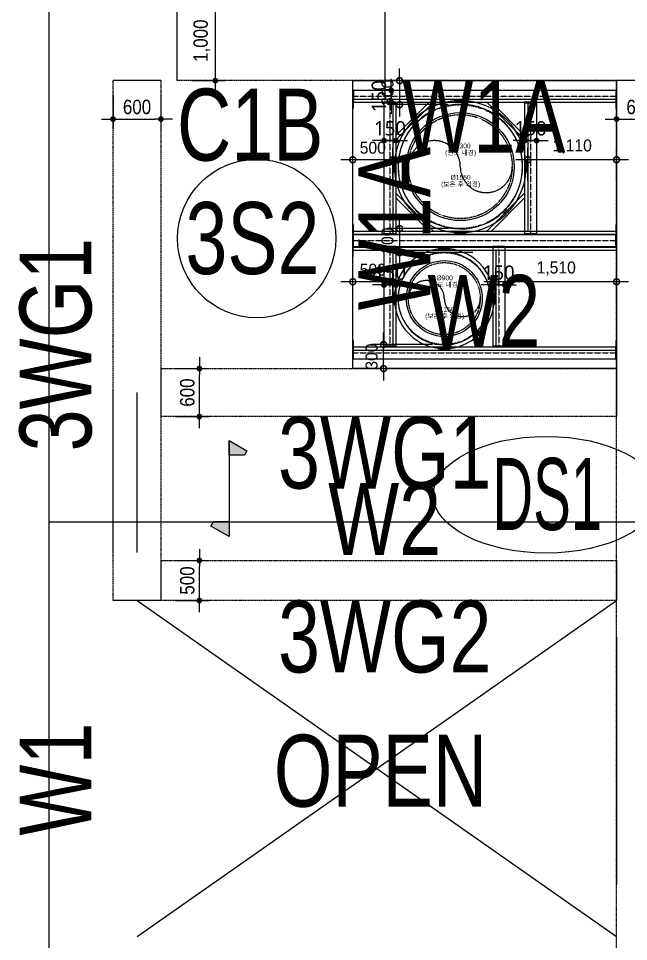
# Model space of a CAD drawing. Header units: millimetres. Extents: x -43750 to 179136, y 88330 to 153500.
# Drawn here: x 90970 to 98604, y 116941 to 128483 of the extents above; entities that cross this region are included whole.
import ezdxf
from ezdxf.enums import TextEntityAlignment as Align

# ---------------------------------------------------------------- set-up
doc = ezdxf.new("R2010")
doc.units = ezdxf.units.MM
for name, pattern in [('H1', [1.5, 1, -0.5]), ('HID', [2.3, 1.5, -0.8]), ('PASUN2', [3, 2, -1]), ('xs-1f_plan$0$HID', [4, 3, -1])]:
    doc.linetypes.add(name, pattern=pattern)
doc.layers.get('Defpoints').update_dxf_attribs({"color": 159})
for name, color, linetype in [('^DECK', 130, 'Continuous'), ('A-CEN', 1, 'Continuous'), ('A-ETC-전기', 253, 'H1'), ('A-OPEN', 1, 'Continuous'), ('A-TEXT-NOTE', 7, 'Continuous'), ('COLUMN-TEXT', 2, 'Continuous'), ('DECK-PL', 4, 'Continuous'), ('DECK-SLAB', 4, 'Continuous'), ('GIRDER-TEXT', 7, 'Continuous'), ('TXT-SLAB', 6, 'Continuous'), ('WALL-TEXT', 6, 'Continuous'), ('xs-1f_plan$0$8', 8, 'Continuous'), ('xs-1f_plan$0$xref', 7, 'Continuous'), ('보(girder)', 7, 'HID'), ('슬래브라인', 7, 'Continuous')]:
    doc.layers.add(name, color=color, linetype=linetype)
doc.layers.add('A-ETC-전기 NOPLOT', color=163, linetype='Continuous', plot=False)
doc.layers.add('NOPLOT', color=191, linetype='Continuous', plot=False)
doc.styles.add('Arial_10_2', font='arial.ttf', dxfattribs={"height": 120})
doc.styles.add('Gdim', font='', dxfattribs={"width": 0.9})
doc.styles.add('Gtx', font='')
doc.styles.add('xs-1f_plan$0$Gdim', font='malgun.ttf')
doc.styles.get('Gdim').set_extended_font_data('Dotum')
doc.styles.get('Gtx').set_extended_font_data('Dotum')
doc.dimstyles.new('Gdim200', dxfattribs={"dimscale": 200, "dimtxt": 3, "dimasz": 1.2, "dimexe": 2, "dimexo": 3, "dimgap": 1, "dimtad": 1, "dimdsep": 46, "dimlunit": 6, "dimtxsty": 'Gdim', "dimblk1": '_CIDOT', "dimblk2": '_CIDOT', "dimsah": 1, "dimcen": 2.5, "dimdle": 2, "dimclrd": 1, "dimclre": 1, "dimclrt": 3, "dimazin": 2, "dimtfac": 1, "dimtix": 1, "dimtmove": 2, "dimatfit": 3, "dimldrblk": '_CIDOT', "dimfxl": 2, "dimtolj": 1, "dimtzin": 0, "dimarcsym": 0})
doc.dimstyles.new('Gdim300', dxfattribs={"dimscale": 300, "dimtxt": 3, "dimasz": 6, "dimexe": 1.5, "dimexo": 2, "dimgap": 1, "dimtad": 1, "dimdec": 0, "dimzin": 0, "dimdsep": 46, "dimlunit": 6, "dimtxsty": 'Gtx', "dimblk": 'DOTSMALL', "dimblk1": 'DOTSMALL', "dimblk2": 'DOTSMALL', "dimcen": 1.5, "dimdle": 1.5, "dimclrd": 1, "dimclre": 1, "dimclrt": 256, "dimazin": 0, "dimtfac": 1, "dimtdec": 0, "dimtix": 1, "dimtmove": 2, "dimatfit": 3, "dimldrblk": 'DOTSMALL', "dimfxl": 1, "dimtolj": 1, "dimtzin": 0, "dimlwd": -1, "dimlwe": -1, "dimarcsym": 0})
doc.dimstyles.new('xs-1f_plan$0$Gdim200', dxfattribs={"dimscale": 200, "dimtxt": 3, "dimasz": 1.2, "dimexe": 2, "dimexo": 3, "dimgap": 1, "dimtad": 1, "dimdsep": 46, "dimlunit": 6, "dimtxsty": 'xs-1f_plan$0$Gdim', "dimblk1": 'xs-1f_plan$0$_CIDOT', "dimblk2": 'xs-1f_plan$0$_CIDOT', "dimsah": 1, "dimcen": 2.5, "dimdle": 2, "dimclrd": 1, "dimclre": 1, "dimclrt": 3, "dimazin": 2, "dimtfac": 1, "dimtix": 1, "dimtmove": 2, "dimatfit": 3, "dimldrblk": 'xs-1f_plan$0$_CIDOT', "dimfxl": 2, "dimtolj": 1, "dimtzin": 0, "dimarcsym": 0})

# ---------------------------------------------------------------- blocks, each defined once
blk = doc.blocks.new('_CIDOT')
at = {"color": 0, "linetype": 'ByBlock'}
blk.add_line((2, 0), (-1, 0), dxfattribs=at)
at = {"color": 0, "linetype": 'ByBlock', "const_width": 0.5}
blk.add_lwpolyline([(-0.25, 0, 1), (0.25, 0, 1)], format="xyb", close=True, dxfattribs=at)
blk = doc.blocks.new('*D249')
at = {"layer": 'Defpoints', "color": 155, "lineweight": -2, "transparency": 16777216}
for p, q in [((-2025, 700), (-1605, 700)), ((-1725, 172), (-1725, 628)), ((-2025, 100), (-1605, 100))]:
    blk.add_line(p, q, dxfattribs=at)
at = {"layer": 'Defpoints', "color": 0, "transparency": 16777216}
for p in [(-2205, 700), (-1725, 700), (-2205, 100)]:
    blk.add_point(p, dxfattribs=at)
at = {"layer": 'Defpoints', "color": 155, "lineweight": -2, "transparency": 16777216, "xscale": 71.99999999999994, "yscale": 71.99999999999994, "zscale": 71.99999999999994}
for p, rotation in [((-1725, 700), 90), ((-1725, 100), 270)]:
    blk.add_blockref('_CIDOT', p, dxfattribs=dict(at, rotation=rotation))
at = {"layer": 'Defpoints', "color": 3, "transparency": 16777216, "insert": (-1876, 400), "char_height": 180, "attachment_point": 5, "rotation": 90, "style": 'Gdim'}
blk.add_mtext('\\A1;{\\C155;600}', dxfattribs=at)
blk = doc.blocks.new('*D263')
at = {"layer": 'Defpoints', "color": 155, "lineweight": -2, "transparency": 16777216}
for p, q in [((-1725, 900), (-1305, 900)), ((-1425, -28), (-1425, 828)), ((-1725, -100), (-1305, -100))]:
    blk.add_line(p, q, dxfattribs=at)
at = {"layer": 'Defpoints', "color": 0, "transparency": 16777216}
for p in [(-1905, 900), (-1425, 900), (-1905, -100)]:
    blk.add_point(p, dxfattribs=at)
at = {"layer": 'Defpoints', "color": 155, "lineweight": -2, "transparency": 16777216, "xscale": 71.99999999999994, "yscale": 71.99999999999994, "zscale": 71.99999999999994}
for p, rotation in [((-1425, 900), 90), ((-1425, -100), 270)]:
    blk.add_blockref('_CIDOT', p, dxfattribs=dict(at, rotation=rotation))
at = {"layer": 'Defpoints', "color": 3, "transparency": 16777216, "insert": (-1593, 400), "char_height": 180, "attachment_point": 5, "rotation": 90, "style": 'Gdim'}
blk.add_mtext('\\A1;{\\C155;1,000}', dxfattribs=at)
blk = doc.blocks.new('*D266')
at = {"layer": 'Defpoints', "color": 155, "lineweight": -2, "transparency": 16777216}
for p, q in [((-1725, 650), (-1305, 650)), ((-1425, 222), (-1425, 578)), ((-1725, 150), (-1305, 150))]:
    blk.add_line(p, q, dxfattribs=at)
at = {"layer": 'Defpoints', "color": 0, "transparency": 16777216}
for p in [(-1905, 650), (-1425, 650), (-1905, 150)]:
    blk.add_point(p, dxfattribs=at)
at = {"layer": 'Defpoints', "color": 155, "lineweight": -2, "transparency": 16777216, "xscale": 71.99999999999994, "yscale": 71.99999999999994, "zscale": 71.99999999999994}
for p, rotation in [((-1425, 650), 90), ((-1425, 150), 270)]:
    blk.add_blockref('_CIDOT', p, dxfattribs=dict(at, rotation=rotation))
at = {"layer": 'Defpoints', "color": 3, "transparency": 16777216, "insert": (-1576, 400), "char_height": 180, "attachment_point": 5, "rotation": 90, "style": 'Gdim'}
blk.add_mtext('\\A1;{\\C155;500}', dxfattribs=at)
blk = doc.blocks.new('*D267')
at = {"layer": 'Defpoints', "color": 155, "lineweight": -2, "transparency": 16777216}
for p, q in [((-1725, 700), (-1305, 700)), ((-1425, 172), (-1425, 628)), ((-1725, 100), (-1305, 100))]:
    blk.add_line(p, q, dxfattribs=at)
at = {"layer": 'Defpoints', "color": 0, "transparency": 16777216}
for p in [(-1905, 700), (-1425, 700), (-1905, 100)]:
    blk.add_point(p, dxfattribs=at)
at = {"layer": 'Defpoints', "color": 155, "lineweight": -2, "transparency": 16777216, "xscale": 71.99999999999994, "yscale": 71.99999999999994, "zscale": 71.99999999999994}
for p, rotation in [((-1425, 700), 90), ((-1425, 100), 270)]:
    blk.add_blockref('_CIDOT', p, dxfattribs=dict(at, rotation=rotation))
at = {"layer": 'Defpoints', "color": 3, "transparency": 16777216, "insert": (-1576, 400), "char_height": 180, "attachment_point": 5, "rotation": 90, "style": 'Gdim'}
blk.add_mtext('\\A1;{\\C155;600}', dxfattribs=at)
blk = doc.blocks.new('*D268')
at = {"layer": 'Defpoints', "color": 155, "lineweight": -2, "transparency": 16777216}
for p, q in [((-1825, 700), (-1405, 700)), ((-1525, 172), (-1525, 628)), ((-1825, 100), (-1405, 100))]:
    blk.add_line(p, q, dxfattribs=at)
at = {"layer": 'Defpoints', "color": 0, "transparency": 16777216}
for p in [(-2005, 700), (-1525, 700), (-2005, 100)]:
    blk.add_point(p, dxfattribs=at)
at = {"layer": 'Defpoints', "color": 155, "lineweight": -2, "transparency": 16777216, "xscale": 71.99999999999994, "yscale": 71.99999999999994, "zscale": 71.99999999999994}
for p, rotation in [((-1525, 700), 90), ((-1525, 100), 270)]:
    blk.add_blockref('_CIDOT', p, dxfattribs=dict(at, rotation=rotation))
at = {"layer": 'Defpoints', "color": 3, "transparency": 16777216, "insert": (-1676, 400), "char_height": 180, "attachment_point": 5, "rotation": 90, "style": 'Gdim'}
blk.add_mtext('\\A1;{\\C155;600}', dxfattribs=at)
blk = doc.blocks.new('A$C58C40D4B')
at = {"layer": 'DECK-PL'}
for points in [[(600, 2), (471, 228), (415, 196), (415, 2)], [(-600, 2), (-471, -223), (-415, -192), (-415, 2)]]:
    blk.add_hatch(color=256, dxfattribs=at).paths.add_polyline_path(points)
blk.add_line((-600, 2), (600, 2), dxfattribs=at)
for points in [[(600, 2), (471, 228), (415, 196), (415, 2), (415, 2), (471, 2), (600, 2)], [(-600, 2), (-471, -223), (-415, -192), (-415, 2), (-415, 2), (-471, 2), (-600, 2)]]:
    blk.add_lwpolyline(points, dxfattribs=at)
blk = doc.blocks.new('xs-1f_plan$0$_CIDOT')
at = {"color": 0, "linetype": 'ByBlock'}
blk.add_line((2, 0), (-1, 0), dxfattribs=at)
at = {"color": 0, "linetype": 'ByBlock', "const_width": 0.5}
blk.add_lwpolyline([(-0.25, 0, 1), (0.25, 0, 1)], format="xyb", close=True, dxfattribs=at)
blk = doc.blocks.new('*D292')
at = {"layer": 'Defpoints', "color": 155, "lineweight": -2, "transparency": 16777216}
for p, q in [((-2539, 297), (-2539, 369)), ((-2839, 225), (-2419, 225)), ((-2539, 75), (-2539, 225)), ((-2839, 75), (-2419, 75)), ((-2539, 3), (-2539, -69))]:
    blk.add_line(p, q, dxfattribs=at)
at = {"layer": 'Defpoints', "color": 0, "transparency": 16777216}
for p in [(-3019, 225), (-2539, 225), (-3019, 75)]:
    blk.add_point(p, dxfattribs=at)
at = {"layer": 'Defpoints', "color": 155, "lineweight": -2, "transparency": 16777216, "xscale": 71.99999999999994, "yscale": 71.99999999999994, "zscale": 71.99999999999994}
for p, rotation in [((-2539, 225), 270), ((-2539, 75), 90)]:
    blk.add_blockref('xs-1f_plan$0$_CIDOT', p, dxfattribs=dict(at, rotation=rotation))
at = {"layer": 'Defpoints', "color": 155, "transparency": 16777216, "insert": (-2692, 150), "char_height": 180, "attachment_point": 5, "rotation": 90, "style": 'xs-1f_plan$0$Gdim'}
blk.add_mtext('\\A1;150', dxfattribs=at)
blk = doc.blocks.new('_DotSmall')
at = {"color": 0, "linetype": 'ByBlock', "const_width": 0.5}
blk.add_lwpolyline([(-0.0625, 0, 1), (0.0625, 0, 1)], format="xyb", close=True, dxfattribs=at)
blk = doc.blocks.new('*D22')
at = {"layer": 'A-ETC-전기 NOPLOT', "color": 1, "transparency": 16777216}
for p, q in [((585, -1850), (585, -1700)), ((1195, -1850), (435, -1850)), ((585, -1850), (585, -2150)), ((1500, -2150), (435, -2150)), ((585, -2150), (585, -2300))]:
    blk.add_line(p, q, dxfattribs=at)
at = {"layer": 'Defpoints', "color": 0, "transparency": 16777216}
for p in [(1345, -1850), (585, -2150), (1650, -2150)]:
    blk.add_point(p, dxfattribs=at)
at = {"layer": 'A-ETC-전기 NOPLOT', "color": 1, "transparency": 16777216, "xscale": 150, "yscale": 150, "zscale": 150}
for p, rotation in [((585, -1850), 270), ((585, -2150), 90)]:
    blk.add_blockref('_DotSmall', p, dxfattribs=dict(at, rotation=rotation))
at = {"layer": 'A-ETC-전기 NOPLOT', "transparency": 16777216, "insert": (435, -2000), "char_height": 150, "attachment_point": 5, "rotation": 90, "style": 'Gtx'}
blk.add_mtext('\\A1;300', dxfattribs=at)
blk = doc.blocks.new('*D16')
at = {"layer": 'A-ETC-전기 NOPLOT', "color": 1, "transparency": 16777216}
for p, q in [((585, 0), (585, 150)), ((1195, 0), (435, 0)), ((585, 0), (585, -300)), ((1195, -300), (435, -300)), ((585, -300), (585, -450))]:
    blk.add_line(p, q, dxfattribs=at)
at = {"layer": 'Defpoints', "color": 0, "transparency": 16777216}
for p in [(1345, 0), (585, -300), (1345, -300)]:
    blk.add_point(p, dxfattribs=at)
at = {"layer": 'A-ETC-전기 NOPLOT', "color": 1, "transparency": 16777216, "xscale": 150, "yscale": 150, "zscale": 150}
for p, rotation in [((585, 0), 270), ((585, -300), 90)]:
    blk.add_blockref('_DotSmall', p, dxfattribs=dict(at, rotation=rotation))
at = {"layer": 'A-ETC-전기 NOPLOT', "transparency": 16777216, "insert": (435, -150), "char_height": 150, "attachment_point": 5, "rotation": 90, "style": 'Gtx'}
blk.add_mtext('\\A1;300', dxfattribs=at)
blk = doc.blocks.new('*D17')
at = {"layer": 'A-ETC-전기 NOPLOT', "color": 1, "transparency": 16777216}
for p, q in [((385, -3300), (385, -3150)), ((995, -3300), (235, -3300)), ((385, -3600), (385, -3300)), ((995, -3600), (235, -3600)), ((385, -3600), (385, -3750))]:
    blk.add_line(p, q, dxfattribs=at)
at = {"layer": 'Defpoints', "color": 0, "transparency": 16777216}
for p in [(385, -3300), (1145, -3300), (1145, -3600)]:
    blk.add_point(p, dxfattribs=at)
at = {"layer": 'A-ETC-전기 NOPLOT', "color": 1, "transparency": 16777216, "xscale": 150, "yscale": 150, "zscale": 150}
for p, rotation in [((385, -3300), 270), ((385, -3600), 90)]:
    blk.add_blockref('_DotSmall', p, dxfattribs=dict(at, rotation=rotation))
at = {"layer": 'A-ETC-전기 NOPLOT', "transparency": 16777216, "insert": (235, -3450), "char_height": 150, "attachment_point": 5, "rotation": 90, "style": 'Gtx'}
blk.add_mtext('\\A1;300', dxfattribs=at)
blk = doc.blocks.new('*D18')
at = {"layer": 'A-ETC-전기 NOPLOT', "color": 1, "transparency": 16777216}
for p, q in [((2190, -1254), (2190, -839)), ((3300, -1254), (3300, -839)), ((3450, -989), (2040, -989))]:
    blk.add_line(p, q, dxfattribs=at)
at = {"layer": 'Defpoints', "color": 0, "transparency": 16777216}
for p in [(2190, -989), (2190, -1404), (3300, -1404)]:
    blk.add_point(p, dxfattribs=at)
at = {"layer": 'A-ETC-전기 NOPLOT', "color": 1, "transparency": 16777216, "xscale": 150, "yscale": 150, "zscale": 150, "rotation": 180}
blk.add_blockref('_DotSmall', (2190, -989), dxfattribs=at)
at = {"layer": 'A-ETC-전기 NOPLOT', "color": 1, "transparency": 16777216, "xscale": 150, "yscale": 150, "zscale": 150}
blk.add_blockref('_DotSmall', (3300, -989), dxfattribs=at)
at = {"layer": 'A-ETC-전기 NOPLOT', "transparency": 16777216, "insert": (2745, -824), "char_height": 150, "attachment_point": 5, "style": 'Gtx'}
blk.add_mtext('\\A1;1,110', dxfattribs=at)
blk = doc.blocks.new('*D19')
at = {"layer": 'A-ETC-전기 NOPLOT', "color": 1, "transparency": 16777216}
for p, q in [((0, -2779), (0, -2364)), ((500, -2779), (500, -2364)), ((650, -2514), (-150, -2514))]:
    blk.add_line(p, q, dxfattribs=at)
at = {"layer": 'Defpoints', "color": 0, "transparency": 16777216}
for p in [(0, -2514), (0, -2929), (500, -2929)]:
    blk.add_point(p, dxfattribs=at)
at = {"layer": 'A-ETC-전기 NOPLOT', "color": 1, "transparency": 16777216, "xscale": 150, "yscale": 150, "zscale": 150, "rotation": 180}
blk.add_blockref('_DotSmall', (0, -2514), dxfattribs=at)
at = {"layer": 'A-ETC-전기 NOPLOT', "color": 1, "transparency": 16777216, "xscale": 150, "yscale": 150, "zscale": 150}
blk.add_blockref('_DotSmall', (500, -2514), dxfattribs=at)
at = {"layer": 'A-ETC-전기 NOPLOT', "transparency": 16777216, "insert": (250, -2364), "char_height": 150, "attachment_point": 5, "style": 'Gtx'}
blk.add_mtext('\\A1;500', dxfattribs=at)
blk = doc.blocks.new('*D20')
at = {"layer": 'A-ETC-전기 NOPLOT', "color": 1, "transparency": 16777216}
for p, q in [((1790, -2779), (1790, -2364)), ((3300, -2779), (3300, -2364)), ((3450, -2514), (1640, -2514))]:
    blk.add_line(p, q, dxfattribs=at)
at = {"layer": 'Defpoints', "color": 0, "transparency": 16777216}
for p in [(1790, -2514), (1790, -2929), (3300, -2929)]:
    blk.add_point(p, dxfattribs=at)
at = {"layer": 'A-ETC-전기 NOPLOT', "color": 1, "transparency": 16777216, "xscale": 150, "yscale": 150, "zscale": 150, "rotation": 180}
blk.add_blockref('_DotSmall', (1790, -2514), dxfattribs=at)
at = {"layer": 'A-ETC-전기 NOPLOT', "color": 1, "transparency": 16777216, "xscale": 150, "yscale": 150, "zscale": 150}
blk.add_blockref('_DotSmall', (3300, -2514), dxfattribs=at)
at = {"layer": 'A-ETC-전기 NOPLOT', "transparency": 16777216, "insert": (2545, -2350), "char_height": 150, "attachment_point": 5, "style": 'Gtx'}
blk.add_mtext('\\A1;1,510', dxfattribs=at)
blk = doc.blocks.new('*D21')
at = {"layer": 'A-ETC-전기 NOPLOT', "color": 1, "transparency": 16777216}
for p, q in [((0, -1254), (0, -839)), ((500, -1254), (500, -839)), ((650, -989), (-150, -989))]:
    blk.add_line(p, q, dxfattribs=at)
at = {"layer": 'Defpoints', "color": 0, "transparency": 16777216}
for p in [(0, -989), (0, -1404), (500, -1404)]:
    blk.add_point(p, dxfattribs=at)
at = {"layer": 'A-ETC-전기 NOPLOT', "color": 1, "transparency": 16777216, "xscale": 150, "yscale": 150, "zscale": 150, "rotation": 180}
blk.add_blockref('_DotSmall', (0, -989), dxfattribs=at)
at = {"layer": 'A-ETC-전기 NOPLOT', "color": 1, "transparency": 16777216, "xscale": 150, "yscale": 150, "zscale": 150}
blk.add_blockref('_DotSmall', (500, -989), dxfattribs=at)
at = {"layer": 'A-ETC-전기 NOPLOT', "transparency": 16777216, "insert": (250, -839), "char_height": 150, "attachment_point": 5, "style": 'Gtx'}
blk.add_mtext('\\A1;500', dxfattribs=at)
blk = doc.blocks.new('*D293')
at = {"layer": 'Defpoints', "color": 155, "lineweight": -2, "transparency": 16777216}
for p, q in [((-2539, 297), (-2539, 369)), ((-2839, 225), (-2419, 225)), ((-2539, 75), (-2539, 225)), ((-2839, 75), (-2419, 75)), ((-2539, 3), (-2539, -69))]:
    blk.add_line(p, q, dxfattribs=at)
at = {"layer": 'Defpoints', "color": 0, "transparency": 16777216}
for p in [(-3019, 225), (-2539, 225), (-3019, 75)]:
    blk.add_point(p, dxfattribs=at)
at = {"layer": 'Defpoints', "color": 155, "lineweight": -2, "transparency": 16777216, "xscale": 71.99999999999994, "yscale": 71.99999999999994, "zscale": 71.99999999999994}
for p, rotation in [((-2539, 225), 270), ((-2539, 75), 90)]:
    blk.add_blockref('xs-1f_plan$0$_CIDOT', p, dxfattribs=dict(at, rotation=rotation))
at = {"layer": 'Defpoints', "color": 155, "transparency": 16777216, "insert": (-2692, 150), "char_height": 180, "attachment_point": 5, "rotation": 90, "style": 'xs-1f_plan$0$Gdim'}
blk.add_mtext('\\A1;150', dxfattribs=at)
blk = doc.blocks.new('*D294')
at = {"layer": 'Defpoints', "color": 155, "lineweight": -2, "transparency": 16777216}
for p, q in [((-2539, 297), (-2539, 369)), ((-2839, 225), (-2419, 225)), ((-2539, 75), (-2539, 225)), ((-2839, 75), (-2419, 75)), ((-2539, 3), (-2539, -69))]:
    blk.add_line(p, q, dxfattribs=at)
at = {"layer": 'Defpoints', "color": 0, "transparency": 16777216}
for p in [(-3019, 225), (-2539, 225), (-3019, 75)]:
    blk.add_point(p, dxfattribs=at)
at = {"layer": 'Defpoints', "color": 155, "lineweight": -2, "transparency": 16777216, "xscale": 71.99999999999994, "yscale": 71.99999999999994, "zscale": 71.99999999999994}
for p, rotation in [((-2539, 225), 270), ((-2539, 75), 90)]:
    blk.add_blockref('xs-1f_plan$0$_CIDOT', p, dxfattribs=dict(at, rotation=rotation))
at = {"layer": 'Defpoints', "color": 155, "transparency": 16777216, "insert": (-2692, 150), "char_height": 180, "attachment_point": 5, "rotation": 90, "style": 'xs-1f_plan$0$Gdim'}
blk.add_mtext('\\A1;150', dxfattribs=at)
blk = doc.blocks.new('*U139')
at = {"layer": 'Defpoints'}
blk.add_line((-2205.451, 700), (-2205.451, 100), dxfattribs=at)
at = {"layer": '보(girder)'}
blk.add_line((12994.549, 100), (-2205.451, 100), dxfattribs=at)
at = {"layer": 'Defpoints'}
dim = blk.add_linear_dim(base=(-1725.451, 700), p1=(-2205.451, 100), p2=(-2205.451, 700), angle=90, text='{\\C155;<>}', dimstyle='Gdim200', override={"dimscale": 60, "dimzin": 8, "dimclrd": 155, "dimclre": 155}, dxfattribs=at)
dim.commit()
dim.dimension.update_dxf_attribs({"geometry": '*D249', "text_midpoint": (-1875.573, 400)})
blk = doc.blocks.new('*U173')
at = {"layer": 'Defpoints'}
for p, q in [((-1905.451, 900), (-1905.451, -100)), ((6894.549, 900), (6894.549, -100))]:
    blk.add_line(p, q, dxfattribs=at)
at = {"layer": '보(girder)'}
for p, q in [((-1905.451, 900), (6894.549, 900)), ((6894.549, -100), (-1905.451, -100))]:
    blk.add_line(p, q, dxfattribs=at)
at = {"layer": 'Defpoints'}
dim = blk.add_linear_dim(base=(-1425.451, 900), p1=(-1905.451, -100), p2=(-1905.451, 900), angle=90, text='{\\C155;<>}', dimstyle='Gdim200', override={"dimscale": 60, "dimzin": 8, "dimclrd": 155, "dimclre": 155}, dxfattribs=at)
dim.commit()
dim.dimension.update_dxf_attribs({"geometry": '*D263', "text_midpoint": (-1592.914, 400)})
blk = doc.blocks.new('*U197')
at = {"layer": 'Defpoints'}
for p, q in [((-1905.451, 650), (-1905.451, 150)), ((3794.549, 650), (3794.549, 150))]:
    blk.add_line(p, q, dxfattribs=at)
at = {"layer": '보(girder)'}
for p, q in [((-1905.451, 650), (3794.549, 650)), ((3794.549, 150), (-1905.451, 150))]:
    blk.add_line(p, q, dxfattribs=at)
at = {"layer": 'Defpoints'}
dim = blk.add_linear_dim(base=(-1425.451, 650), p1=(-1905.451, 150), p2=(-1905.451, 650), angle=90, text='{\\C155;<>}', dimstyle='Gdim200', override={"dimscale": 60, "dimzin": 8, "dimclrd": 155, "dimclre": 155}, dxfattribs=at)
dim.commit()
dim.dimension.update_dxf_attribs({"geometry": '*D266', "text_midpoint": (-1575.573, 400)})
blk = doc.blocks.new('*U179')
at = {"layer": 'Defpoints'}
for p, q in [((-1905.451, 700), (-1905.451, 100)), ((3794.549, 700), (3794.549, 100))]:
    blk.add_line(p, q, dxfattribs=at)
at = {"layer": '보(girder)'}
for p, q in [((-1905.451, 700), (3794.549, 700)), ((3794.549, 100), (-1905.451, 100))]:
    blk.add_line(p, q, dxfattribs=at)
at = {"layer": 'Defpoints'}
dim = blk.add_linear_dim(base=(-1425.451, 700), p1=(-1905.451, 100), p2=(-1905.451, 700), angle=90, text='{\\C155;<>}', dimstyle='Gdim200', override={"dimscale": 60, "dimzin": 8, "dimclrd": 155, "dimclre": 155}, dxfattribs=at)
dim.commit()
dim.dimension.update_dxf_attribs({"geometry": '*D267', "text_midpoint": (-1575.573, 400)})
blk = doc.blocks.new('*U181')
at = {"layer": 'Defpoints'}
for p, q in [((-2005.451, 700), (-2005.451, 100)), ((4494.549, 700), (4494.549, 100))]:
    blk.add_line(p, q, dxfattribs=at)
at = {"layer": '보(girder)'}
for p, q in [((-2005.451, 700), (4494.549, 700)), ((4494.549, 100), (-2005.451, 100))]:
    blk.add_line(p, q, dxfattribs=at)
at = {"layer": 'Defpoints'}
dim = blk.add_linear_dim(base=(-1525.451, 700), p1=(-2005.451, 100), p2=(-2005.451, 700), angle=90, text='{\\C155;<>}', dimstyle='Gdim200', override={"dimscale": 60, "dimzin": 8, "dimclrd": 155, "dimclre": 155}, dxfattribs=at)
dim.commit()
dim.dimension.update_dxf_attribs({"geometry": '*D268', "text_midpoint": (-1675.573, 400)})
blk = doc.blocks.new('*U230')
at = {"layer": 'Defpoints', "ltscale": 4}
for p, q in [((-3018.848, 225), (-3018.848, 75)), ((281.152, 225), (281.152, 75))]:
    blk.add_line(p, q, dxfattribs=at)
at = {"layer": 'xs-1f_plan$0$8', "color": 4, "ltscale": 4}
for p, q in [((-3008.848, 225), (271.152, 225)), ((-3008.848, 75), (271.152, 75))]:
    blk.add_line(p, q, dxfattribs=at)
at = {"layer": 'xs-1f_plan$0$8', "ltscale": 4}
for p, q in [((-3008.848, 225), (-3008.848, 75)), ((271.152, 225), (271.152, 75))]:
    blk.add_line(p, q, dxfattribs=at)
at = {"layer": 'xs-1f_plan$0$8', "linetype": 'xs-1f_plan$0$HID'}
blk.add_line((-3008.848, 150), (271.152, 150), dxfattribs=at)
at = {"layer": 'Defpoints'}
dim = blk.add_linear_dim(base=(-2538.848, 225), p1=(-3018.848, 75), p2=(-3018.848, 225), angle=90, dimstyle='xs-1f_plan$0$Gdim200', override={"dimscale": 60, "dimzin": 8, "dimclrd": 155, "dimclre": 155, "dimclrt": 155}, dxfattribs=at)
dim.commit()
dim.dimension.update_dxf_attribs({"geometry": '*D292', "text_midpoint": (-2692.334, 150)})
blk = doc.blocks.new('발전기연도(L)')
at = {"layer": 'A-ETC-전기 NOPLOT', "lineweight": 5}
h = blk.add_hatch(color=256, dxfattribs=at)
edge = h.paths.add_edge_path()
edge.add_arc((1284.9, -253.4), 15, 270, 630)
h = blk.add_hatch(color=256, dxfattribs=at)
edge = h.paths.add_edge_path()
edge.add_arc((1314.7, -250.9), 15, 270, 630)
h = blk.add_hatch(color=256, dxfattribs=at)
edge = h.paths.add_edge_path()
edge.add_arc((1345, -250), 15, 270, 630)
h = blk.add_hatch(color=256, dxfattribs=at)
edge = h.paths.add_edge_path()
edge.add_arc((1375.3, -250.9), 15, -90, 270, ccw=False)
h = blk.add_hatch(color=256, dxfattribs=at)
edge = h.paths.add_edge_path()
edge.add_arc((1405.1, -253.4), 15, -90, 270, ccw=False)
h = blk.add_hatch(color=256, dxfattribs=at)
edge = h.paths.add_edge_path()
edge.add_arc((520.9, -1044.7), 15, 0, 360, ccw=False)
h = blk.add_hatch(color=256, dxfattribs=at)
edge = h.paths.add_edge_path()
edge.add_arc((523.4, -1014.9), 15, 0, 360, ccw=False)
h = blk.add_hatch(color=256, dxfattribs=at)
edge = h.paths.add_edge_path()
edge.add_arc((2166.6, -1014.9), 15, 180, 540)
h = blk.add_hatch(color=256, dxfattribs=at)
edge = h.paths.add_edge_path()
edge.add_arc((2169.1, -1044.7), 15, 180, 540)
h = blk.add_hatch(color=256, dxfattribs=at)
edge = h.paths.add_edge_path()
edge.add_arc((520, -1075), 15, 0, 360, ccw=False)
h = blk.add_hatch(color=256, dxfattribs=at)
edge = h.paths.add_edge_path()
edge.add_arc((520.9, -1105.3), 15, 0, 360)
h = blk.add_hatch(color=256, dxfattribs=at)
edge = h.paths.add_edge_path()
edge.add_arc((523.4, -1135.1), 15, 0, 360)
h = blk.add_hatch(color=256, dxfattribs=at)
edge = h.paths.add_edge_path()
edge.add_arc((2166.6, -1135.1), 15, -180, 180, ccw=False)
h = blk.add_hatch(color=256, dxfattribs=at)
edge = h.paths.add_edge_path()
edge.add_arc((2169.1, -1105.3), 15, -180, 180, ccw=False)
h = blk.add_hatch(color=256, dxfattribs=at)
edge = h.paths.add_edge_path()
edge.add_arc((2170, -1075), 15, 180, 540)
h = blk.add_hatch(color=256, dxfattribs=at)
edge = h.paths.add_edge_path()
edge.add_arc((1284.9, -1896.6), 15, -270, 90, ccw=False)
h = blk.add_hatch(color=256, dxfattribs=at)
edge = h.paths.add_edge_path()
edge.add_arc((1314.7, -1899.1), 15, -270, 90, ccw=False)
h = blk.add_hatch(color=256, dxfattribs=at)
edge = h.paths.add_edge_path()
edge.add_arc((1345, -1900), 15, -270, 90, ccw=False)
h = blk.add_hatch(color=256, dxfattribs=at)
edge = h.paths.add_edge_path()
edge.add_arc((1375.3, -1899.1), 15, 90, 450)
h = blk.add_hatch(color=256, dxfattribs=at)
edge = h.paths.add_edge_path()
edge.add_arc((1405.1, -1896.6), 15, 90, 450)
h = blk.add_hatch(color=256, dxfattribs=at)
edge = h.paths.add_edge_path()
edge.add_arc((1084.9, -2103.4), 15, 270, 630)
h = blk.add_hatch(color=256, dxfattribs=at)
edge = h.paths.add_edge_path()
edge.add_arc((1114.7, -2100.9), 15, 270, 630)
h = blk.add_hatch(color=256, dxfattribs=at)
edge = h.paths.add_edge_path()
edge.add_arc((1145, -2100), 15, 270, 630)
h = blk.add_hatch(color=256, dxfattribs=at)
edge = h.paths.add_edge_path()
edge.add_arc((1175.3, -2100.9), 15, -90, 270, ccw=False)
h = blk.add_hatch(color=256, dxfattribs=at)
edge = h.paths.add_edge_path()
edge.add_arc((1205.1, -2103.4), 15, -90, 270, ccw=False)
h = blk.add_hatch(color=256, dxfattribs=at)
edge = h.paths.add_edge_path()
edge.add_arc((523.4, -2664.9), 15, 0, 360, ccw=False)
h = blk.add_hatch(color=256, dxfattribs=at)
edge = h.paths.add_edge_path()
edge.add_arc((1766.6, -2664.9), 15, 180, 540)
h = blk.add_hatch(color=256, dxfattribs=at)
edge = h.paths.add_edge_path()
edge.add_arc((520, -2725), 15, 0, 360, ccw=False)
h = blk.add_hatch(color=256, dxfattribs=at)
edge = h.paths.add_edge_path()
edge.add_arc((520.9, -2694.7), 15, 0, 360, ccw=False)
h = blk.add_hatch(color=256, dxfattribs=at)
edge = h.paths.add_edge_path()
edge.add_arc((520.9, -2755.3), 15, 0, 360)
h = blk.add_hatch(color=256, dxfattribs=at)
edge = h.paths.add_edge_path()
edge.add_arc((1769.1, -2694.7), 15, 180, 540)
h = blk.add_hatch(color=256, dxfattribs=at)
edge = h.paths.add_edge_path()
edge.add_arc((1769.1, -2755.3), 15, -180, 180, ccw=False)
h = blk.add_hatch(color=256, dxfattribs=at)
edge = h.paths.add_edge_path()
edge.add_arc((1770, -2725), 15, 180, 540)
h = blk.add_hatch(color=256, dxfattribs=at)
edge = h.paths.add_edge_path()
edge.add_arc((523.4, -2785.1), 15, 0, 360)
h = blk.add_hatch(color=256, dxfattribs=at)
edge = h.paths.add_edge_path()
edge.add_arc((1766.6, -2785.1), 15, -180, 180, ccw=False)
h = blk.add_hatch(color=256, dxfattribs=at)
edge = h.paths.add_edge_path()
edge.add_arc((1084.9, -3346.6), 15, -270, 90, ccw=False)
h = blk.add_hatch(color=256, dxfattribs=at)
edge = h.paths.add_edge_path()
edge.add_arc((1114.7, -3349.1), 15, -270, 90, ccw=False)
h = blk.add_hatch(color=256, dxfattribs=at)
edge = h.paths.add_edge_path()
edge.add_arc((1145, -3350), 15, -270, 90, ccw=False)
h = blk.add_hatch(color=256, dxfattribs=at)
edge = h.paths.add_edge_path()
edge.add_arc((1175.3, -3349.1), 15, 90, 450)
h = blk.add_hatch(color=256, dxfattribs=at)
edge = h.paths.add_edge_path()
edge.add_arc((1205.1, -3346.6), 15, 90, 450)
at = {"layer": 'A-ETC-전기'}
for centre, radius in [((1345, -1075), 775), ((1345, -1075), 650), ((1145, -2725), 575), ((1145, -2725), 450)]:
    blk.add_circle(centre, radius, dxfattribs=at)
at = {"layer": 'A-ETC-전기 NOPLOT'}
for p, q in [((0, -230), (3300, -230)), ((0, -270), (3300, -270)), ((500, -270), (500, -1880)), ((540, -270), (540, -1880)), ((540, -741.6), (1011.6, -270)), ((540, -685), (955, -270)), ((2150, -741.6), (1678.4, -270)), ((2150, -685), (1735, -270)), ((2150, -270), (2150, -1880)), ((2190, -270), (2190, -1880)), ((790, -534.1), (754.6, -498.7)), ((790, -534.1), (754.6, -498.7)), ((759.2, -522.4), (756.5, -525.1)), ((759.9, -523.1), (756.5, -526.5)), ((756.5, -525.1), (756.5, -526.5)), ((756.5, -525.1), (763.6, -532.1)), ((756.5, -526.5), (762.2, -532.1)), ((757.3, -519.1), (762.2, -514.2)), ((758.1, -521.3), (767.3, -530.5)), ((795.1, -493.5), (759.7, -528.9)), ((760.3, -522.2), (765.3, -517.2)), ((762.2, -514.2), (774.5, -526.4)), ((765.5, -528.8), (762.2, -532.1)), ((762.2, -532.1), (763.6, -532.1)), ((763.6, -532.1), (766.2, -529.5)), ((765.9, -515.7), (764.8, -516.7)), ((766.5, -528.3), (771.4, -523.3)), ((804.1, -520), (768.7, -484.6)), ((804.1, -520), (768.7, -484.6)), ((782.9, -498.7), (768.7, -512.9)), ((774.5, -526.4), (769.5, -531.3)), ((771.9, -523.8), (773, -522.8)), ((775.8, -519.9), (789.9, -505.8)), ((788.2, -488.2), (784.2, -492.2)), ((784.2, -492.2), (796.4, -504.5)), ((786.7, -494.8), (785.7, -495.9)), ((787.2, -495.3), (791.2, -491.3)), ((790.3, -489.2), (799.5, -498.3)), ((792.8, -503), (793.8, -501.9)), ((793.3, -501.4), (797.4, -497.4)), ((796.4, -504.5), (800.4, -500.5)), ((540, -1408.4), (1011.6, -1880)), ((540, -1465), (955, -1880)), ((2150, -1408.4), (1678.4, -1880)), ((2150, -1465), (1735, -1880)), ((1921.3, -1665.4), (1885.9, -1630)), ((1890.5, -1653.7), (1887.8, -1656.4)), ((1891.2, -1654.4), (1887.8, -1657.8)), ((1887.8, -1656.4), (1887.8, -1657.8)), ((1887.8, -1656.4), (1894.9, -1663.4)), ((1887.8, -1657.8), (1893.5, -1663.4)), ((1888.6, -1650.4), (1893.6, -1645.5)), ((1889.4, -1652.7), (1898.6, -1661.8)), ((1926.4, -1624.9), (1891, -1660.3)), ((1891.7, -1653.5), (1896.6, -1648.5)), ((1896.9, -1660.1), (1893.5, -1663.4)), ((1893.5, -1663.4), (1894.9, -1663.4)), ((1893.6, -1645.5), (1905.8, -1657.7)), ((1894.9, -1663.4), (1897.6, -1660.8)), ((1897.2, -1647), (1896.1, -1648.1)), ((1897.8, -1659.6), (1902.7, -1654.7)), ((1935.4, -1651.3), (1900, -1615.9)), ((1914.2, -1630), (1900, -1644.2)), ((1905.8, -1657.7), (1900.8, -1662.7)), ((1903.2, -1655.1), (1904.3, -1654.1)), ((1907.1, -1651.2), (1921.2, -1637.1)), ((1919.5, -1619.5), (1915.5, -1623.6)), ((1915.5, -1623.6), (1927.7, -1635.8)), ((1918.1, -1626.1), (1917, -1627.2)), ((1918.5, -1626.6), (1922.6, -1622.6)), ((1921.6, -1620.5), (1930.8, -1629.7)), ((1924.1, -1634.3), (1925.1, -1633.2)), ((1924.7, -1632.7), (1928.7, -1628.7)), ((1927.7, -1635.8), (1931.7, -1631.8)), ((0, -1880), (3300, -1880)), ((0, -1920), (3300, -1920)), ((0, -2080), (3300, -2080)), ((0, -2120), (3300, -2120)), ((500, -2120), (500, -3330)), ((540, -2120), (540, -3330)), ((1750, -2120), (1750, -3330)), ((1790, -2120), (1790, -3330)), ((696, -2290.2), (728.6, -2322.7)), ((731.4, -2325.6), (696, -2290.2)), ((698.8, -2310.6), (703.7, -2305.6)), ((698.9, -2293), (731.4, -2325.5)), ((736.6, -2285), (701.2, -2320.4)), ((703.7, -2305.6), (716, -2317.9)), ((707.4, -2307.2), (706.3, -2308.2)), ((710.2, -2276), (742.7, -2308.6)), ((745.6, -2311.4), (710.2, -2276)), ((724.3, -2290.2), (710.2, -2304.3)), ((713, -2278.9), (745.5, -2311.4)), ((717.3, -2311.4), (731.4, -2297.3)), ((729.7, -2279.7), (725.6, -2283.7)), ((725.6, -2283.7), (737.9, -2296)), ((728.2, -2286.3), (727.2, -2287.4)), ((728.7, -2286.8), (732.7, -2282.8)), ((731.8, -2280.7), (740.9, -2289.8)), ((734.2, -2294.4), (735.3, -2293.4)), ((734.8, -2292.9), (738.8, -2288.9)), ((737.9, -2296), (741.9, -2291.9)), ((700.6, -2313.9), (698, -2316.5)), ((701.3, -2314.6), (698, -2317.9)), ((698, -2316.5), (698, -2317.9)), ((698, -2316.5), (705.1, -2323.6)), ((698, -2317.9), (703.6, -2323.6)), ((699.6, -2312.8), (708.8, -2322)), ((701.8, -2313.6), (706.8, -2308.7)), ((707, -2320.2), (703.6, -2323.6)), ((703.6, -2323.6), (705.1, -2323.6)), ((705.1, -2323.6), (707.7, -2320.9)), ((707.9, -2319.8), (712.9, -2314.8)), ((716, -2317.9), (711, -2322.8)), ((713.4, -2315.3), (714.4, -2314.2)), ((1579.9, -3174), (1544.5, -3138.6)), ((1549.1, -3162.3), (1546.4, -3164.9)), ((1549.8, -3163), (1546.4, -3166.4)), ((1546.4, -3164.9), (1546.4, -3166.4)), ((1546.4, -3164.9), (1553.5, -3172)), ((1546.4, -3166.4), (1552.1, -3172)), ((1547.2, -3159), (1552.1, -3154.1)), ((1547.3, -3141.4), (1579.8, -3174)), ((1548, -3161.2), (1557.2, -3170.4)), ((1585, -3133.4), (1549.6, -3168.8)), ((1550.2, -3162.1), (1555.2, -3157.1)), ((1552.1, -3154.1), (1564.4, -3166.3)), ((1555.4, -3168.7), (1552.1, -3172)), ((1552.1, -3172), (1553.5, -3172)), ((1553.5, -3172), (1556.1, -3169.4)), ((1555.8, -3155.6), (1554.7, -3156.6)), ((1556.4, -3168.2), (1561.3, -3163.2)), ((1594, -3159.9), (1558.6, -3124.5)), ((1572.7, -3138.6), (1558.6, -3152.7)), ((1564.4, -3166.3), (1559.4, -3171.2)), ((1561.4, -3127.3), (1594, -3159.8)), ((1561.8, -3163.7), (1562.8, -3162.6)), ((1565.7, -3159.8), (1579.8, -3145.7)), ((1578.1, -3128.1), (1574.1, -3132.1)), ((1574.1, -3132.1), (1586.3, -3144.4)), ((1576.6, -3134.7), (1575.6, -3135.8)), ((1577.1, -3135.2), (1581.1, -3131.2)), ((1580.2, -3129.1), (1589.4, -3138.2)), ((1582.6, -3142.8), (1583.7, -3141.8)), ((1583.2, -3141.3), (1587.2, -3137.3)), ((1586.3, -3144.4), (1590.3, -3140.3)), ((0, -3330), (3300, -3330)), ((0, -3370), (3300, -3370))]:
    blk.add_line(p, q, dxfattribs=at)
at = {"layer": 'A-ETC-전기 NOPLOT', "linetype": 'ByBlock'}
for p, q in [((787.1, -536.9), (751.7, -501.5)), ((789.9, -534.1), (754.5, -498.6)), ((804.1, -519.9), (768.7, -484.6)), ((806.9, -517.1), (771.5, -481.7)), ((1938.2, -1648.4), (1902.9, -1613.1)), ((1918.4, -1668.2), (1883.1, -1632.9)), ((1921.2, -1665.4), (1885.8, -1630)), ((1935.4, -1651.2), (1900, -1615.9)), ((728.6, -2328.4), (693.2, -2293)), ((731.4, -2325.5), (696, -2290.1)), ((745.5, -2311.4), (710.2, -2276)), ((748.4, -2308.6), (713, -2273.2)), ((1577, -3176.8), (1541.6, -3141.4)), ((1579.8, -3174), (1544.4, -3138.5)), ((1594, -3159.8), (1558.6, -3124.5)), ((1596.8, -3157), (1561.4, -3121.6))]:
    blk.add_line(p, q, dxfattribs=at)
at = {"layer": 'A-ETC-전기 NOPLOT'}
for points in [[(0, -3600), (0, 0), (3300, 0), (3300, -3600)], [(0, -150), (6, -150), (6, -350), (0, -350)], [(3294, -150), (3300, -150), (3300, -350), (3294, -350)], [(0, -1800), (6, -1800), (6, -1990), (0, -1990)], [(3294, -1800), (3300, -1800), (3300, -1990), (3294, -1990)], [(0, -2200), (6, -2200), (6, -1950), (0, -1950)], [(3294, -2200), (3300, -2200), (3300, -1950), (3294, -1950)], [(0, -3250), (6, -3250), (6, -3450), (0, -3450)], [(3294, -3250), (3300, -3250), (3300, -3450), (3294, -3450)]]:
    blk.add_lwpolyline(points, close=True, dxfattribs=at)
at = {"layer": 'A-ETC-전기 NOPLOT', "lineweight": 5}
for centre in [(1284.9, -253.4), (1314.7, -250.9), (1345, -250), (1375.3, -250.9), (1405.1, -253.4), (520.9, -1044.7), (523.4, -1014.9), (2166.6, -1014.9), (2169.1, -1044.7), (520, -1075), (520.9, -1105.3), (523.4, -1135.1), (2166.6, -1135.1), (2169.1, -1105.3), (2170, -1075), (1284.9, -1896.6), (1314.7, -1899.1), (1345, -1900), (1375.3, -1899.1), (1405.1, -1896.6), (1084.9, -2103.4), (1114.7, -2100.9), (1145, -2100), (1175.3, -2100.9), (1205.1, -2103.4), (523.4, -2664.9), (1766.6, -2664.9), (520, -2725), (520.9, -2694.7), (520.9, -2755.3), (1769.1, -2694.7), (1769.1, -2755.3), (1770, -2725), (523.4, -2785.1), (1766.6, -2785.1), (1084.9, -3346.6), (1114.7, -3349.1), (1145, -3350), (1175.3, -3349.1), (1205.1, -3346.6)]:
    blk.add_circle(centre, 15, dxfattribs=at)
at = {"layer": 'A-ETC-전기 NOPLOT'}
for centre, radius in [((1345, -1075), 675), ((1145, -2725), 475)]:
    blk.add_circle(centre, radius, dxfattribs=at)
for centre, radius, start, end in [((1345, -1075), 825, 315.69451, 134.30549), ((1345, -1075), 779, 315.73552, 134.26448), ((1345, -1075), 825, 135.69451, 314.30549), ((1345, -1075), 779, 135.73552, 314.26448), ((760.1, -519.3), 2.84, 175.36574, 274.63426), ((769.7, -519), 9.85, 198.9624, 251.0376), ((769.3, -528.5), 2.84, 175.36574, 274.63426), ((788, -491.5), 3.28, 3.81534, 86.18466), ((786.4, -502.2), 11.9, 23.7207, 66.2793), ((797.1, -500.7), 3.28, 3.81534, 86.18466), ((1891.4, -1650.7), 2.84, 175.36574, 274.63426), ((1901, -1650.3), 9.85, 198.9624, 251.0376), ((1900.6, -1659.8), 2.84, 175.36574, 274.63426), ((1919.3, -1622.8), 3.28, 3.81534, 86.18466), ((1917.8, -1633.5), 11.9, 23.7207, 66.2793), ((1928.5, -1632), 3.28, 3.81534, 86.18466), ((1145, -2725), 625, 315.91677, 134.08323), ((1145, -2725), 579, 315.98961, 134.01039), ((1145, -2725), 625, 135.91677, 314.08323), ((729.4, -2283), 3.28, 3.81534, 86.18466), ((727.9, -2293.7), 11.9, 23.7207, 66.2793), ((738.6, -2292.1), 3.28, 3.81534, 86.18466), ((1145, -2725), 579, 135.98961, 314.01039), ((701.6, -2310.8), 2.84, 175.36574, 274.63426), ((711.1, -2310.4), 9.85, 198.9624, 251.0376), ((710.8, -2320), 2.84, 175.36574, 274.63426), ((1550, -3159.2), 2.84, 175.36574, 274.63426), ((1559.6, -3158.9), 9.85, 198.9624, 251.0376), ((1559.2, -3168.4), 2.84, 175.36574, 274.63426), ((1577.9, -3131.4), 3.28, 3.81534, 86.18466), ((1576.3, -3142.1), 11.9, 23.7207, 66.2793), ((1587, -3140.6), 3.28, 3.81534, 86.18466)]:
    blk.add_arc(centre, radius, start, end, dxfattribs=at)
at = {"layer": 'A-ETC-전기 NOPLOT', "linetype": 'PASUN2'}
for centre, radius, start, end in [((1020, -1075), 325, 0, 180), ((1670, -1075), 325, 180, 0), ((920, -2725), 225, 0, 180), ((1370, -2725), 225, 180, 0)]:
    blk.add_arc(centre, radius, start, end, dxfattribs=at)
at = {"layer": 'A-ETC-전기 NOPLOT', "char_height": 60, "attachment_point": 5, "style": 'Arial_10_2'}
for s, insert in [('\\A1;%%c1300', (1348.9, -817.1)), ('\\A1;({\\f굴림|c129|p50;연도 내경})', (1348.9, -909.2)), ('\\A1;({\\fGulim|c129|p50;보온} {\\fGulim|c129|p50;후} {\\fGulim|c129|p50;외경})', (1348.9, -1301.6)), ('\\A1;%%c1550', (1348.9, -1209.6)), ('\\A1;({\\f굴림|c129|p50;연도 내경})', (1148.9, -2559.2)), ('\\A1;%%c900', (1148.9, -2467.1)), ('\\A1;%%c1150', (1148.9, -2859.6)), ('\\A1;({\\fGulim|c129|p50;보온} {\\fGulim|c129|p50;후} {\\fGulim|c129|p50;외경})', (1148.9, -2951.6))]:
    blk.add_mtext(s, dxfattribs=dict(at, insert=insert))
at = {"layer": 'A-ETC-전기 NOPLOT'}
for base, p1, p2, angle, picture, middle in [((584.9, -300), (1345, 0), (1345, -300), 90, '*D16', (434.8, -150)), ((584.9, -2150), (1345, -1850), (1650, -2150), 90, '*D22', (434.8, -2000)), ((384.9, -3300), (1145, -3600), (1145, -3300), 270, '*D17', (234.8, -3450))]:
    dim = blk.add_linear_dim(base=base, p1=p1, p2=p2, angle=angle, dimstyle='Gdim300', override={"dimtxt": 0.5, "dimasz": 0.5, "dimexe": 0.5, "dimexo": 0.5, "dimgap": 0.25, "dimdle": 0.5, "dimtfill": 0}, dxfattribs=at)
    dim.commit()
    dim.dimension.update_dxf_attribs({"geometry": picture, "text_midpoint": middle})
for base, p1, p2, picture, middle in [((0, -988.9), (500, -1403.9), (0, -1403.9), '*D21', (250, -838.8)), ((2190, -988.9), (3300, -1403.9), (2190, -1403.9), '*D18', (2745, -824.3)), ((0, -2514.4), (500, -2929.4), (0, -2929.4), '*D19', (250, -2364.3)), ((1790, -2514.4), (3300, -2929.4), (1790, -2929.4), '*D20', (2545, -2349.9))]:
    dim = blk.add_linear_dim(base=base, p1=p1, p2=p2, dimstyle='Gdim300', override={"dimtxt": 0.5, "dimasz": 0.5, "dimexe": 0.5, "dimexo": 0.5, "dimgap": 0.25, "dimdle": 0.5}, dxfattribs=at)
    dim.commit()
    dim.dimension.update_dxf_attribs({"geometry": picture, "text_midpoint": middle})
blk = doc.blocks.new('*U232')
at = {"layer": 'Defpoints', "ltscale": 4}
for p, q in [((-3018.848, 225), (-3018.848, 75)), ((-1363.848, 225), (-1363.848, 75))]:
    blk.add_line(p, q, dxfattribs=at)
at = {"layer": 'xs-1f_plan$0$8', "color": 4, "ltscale": 4}
for p, q in [((-3008.848, 225), (-1373.848, 225)), ((-3008.848, 75), (-1373.848, 75))]:
    blk.add_line(p, q, dxfattribs=at)
at = {"layer": 'xs-1f_plan$0$8', "ltscale": 4}
for p, q in [((-3008.848, 225), (-3008.848, 75)), ((-1373.848, 225), (-1373.848, 75))]:
    blk.add_line(p, q, dxfattribs=at)
at = {"layer": 'xs-1f_plan$0$8', "linetype": 'xs-1f_plan$0$HID'}
blk.add_line((-3008.848, 150), (-1373.848, 150), dxfattribs=at)
at = {"layer": 'Defpoints'}
dim = blk.add_linear_dim(base=(-2538.848, 225), p1=(-3018.848, 75), p2=(-3018.848, 225), angle=90, dimstyle='xs-1f_plan$0$Gdim200', override={"dimscale": 60, "dimzin": 8, "dimclrd": 155, "dimclre": 155, "dimclrt": 155}, dxfattribs=at)
dim.commit()
dim.dimension.update_dxf_attribs({"geometry": '*D293', "text_midpoint": (-2692.334, 150)})
blk = doc.blocks.new('*U234')
at = {"layer": 'Defpoints', "ltscale": 4}
for p, q in [((-3018.848, 225), (-3018.848, 75)), ((-1763.848, 225), (-1763.848, 75))]:
    blk.add_line(p, q, dxfattribs=at)
at = {"layer": 'xs-1f_plan$0$8', "color": 4, "ltscale": 4}
for p, q in [((-3008.848, 225), (-1773.848, 225)), ((-3008.848, 75), (-1773.848, 75))]:
    blk.add_line(p, q, dxfattribs=at)
at = {"layer": 'xs-1f_plan$0$8', "ltscale": 4}
for p, q in [((-3008.848, 225), (-3008.848, 75)), ((-1773.848, 225), (-1773.848, 75))]:
    blk.add_line(p, q, dxfattribs=at)
at = {"layer": 'xs-1f_plan$0$8', "linetype": 'xs-1f_plan$0$HID'}
blk.add_line((-3008.848, 150), (-1773.848, 150), dxfattribs=at)
at = {"layer": 'Defpoints'}
dim = blk.add_linear_dim(base=(-2538.848, 225), p1=(-3018.848, 75), p2=(-3018.848, 225), angle=90, dimstyle='xs-1f_plan$0$Gdim200', override={"dimscale": 60, "dimzin": 8, "dimclrd": 155, "dimclre": 155, "dimclrt": 155}, dxfattribs=at)
dim.commit()
dim.dimension.update_dxf_attribs({"geometry": '*D294', "text_midpoint": (-2692.334, 150)})

msp = doc.modelspace()

# ---------------------------------------------------------------- linework, layer by layer
at = {"layer": '^DECK', "color": 0}
msp.add_circle((93950.918, 125730.918), 990.918, dxfattribs=at)
msp.add_ellipse((97572.381, 122528.176), major_axis=(1412.381, 0), ratio=0.51617646, dxfattribs=at)
at = {"layer": 'A-CEN'}
msp.add_line((95553.571, 138080.9), (95553.571, 127460.446), dxfattribs=at)
at = {"layer": 'A-OPEN'}
for p, q in [((92453.571, 117005.018), (98453.571, 121205.018)), ((92453.571, 121205.018), (98453.571, 117005.018))]:
    msp.add_line(p, q, dxfattribs=at)
at = {"layer": 'NOPLOT'}
msp.add_lwpolyline([(91353.571, 150005.018), (103353.572, 150005.018), (103353.572, 122185.018), (91353.571, 122185.018)], close=True, dxfattribs=at)
at = {"layer": 'NOPLOT', "elevation": 0}
msp.add_lwpolyline([(91353.571, 130305.017), (103353.572, 130305.017), (103353.572, 102485.017), (91353.571, 102485.017)], close=True, dxfattribs=at)
at = {"layer": '슬래브라인'}
for p, q in [((92153.571, 121805.018), (92153.571, 123805.018)), ((92453.571, 121805.018), (92453.571, 123805.018)), ((98453.571, 120755.018), (98453.571, 117655.018))]:
    msp.add_line(p, q, dxfattribs=at)

# ---------------------------------------------------------------- block references
at = {"layer": 'A-ETC-전기 NOPLOT'}
msp.add_blockref('발전기연도(L)', (95153.571, 127705.018), dxfattribs=at)
at = {"layer": 'DECK-PL', "xscale": -1.000000000000006, "rotation": 90}
msp.add_blockref('A$C58C40D4B', (93606.531, 122607.526), dxfattribs=at)
at = {"layer": 'xs-1f_plan$0$xref'}
msp.add_blockref('*U230', (98172.42, 127360.018), dxfattribs=at)
at = {"layer": 'xs-1f_plan$0$xref', "rotation": 270}
for name, p in [('*U232', (95468.571, 124416.169)), ('*U232', (97228.571, 124416.169)), ('*U234', (95468.571, 122611.169)), ('*U234', (96828.571, 122611.169))]:
    msp.add_blockref(name, p, dxfattribs=at)
at = {"layer": 'xs-1f_plan$0$xref', "xscale": -1, "rotation": 180}
for p in [(98172.42, 125855.018), (98172.42, 124450.018)]:
    msp.add_blockref('*U230', p, dxfattribs=at)
at = {"layer": '보(girder)'}
for name, p in [('*U173', (94859.022, 127805.018)), ('*U179', (94659.022, 123405.018)), ('*U197', (94659.022, 121055.018))]:
    msp.add_blockref(name, p, dxfattribs=at)
at = {"layer": '보(girder)', "rotation": 270}
for name, p in [('*U181', (92053.571, 125699.567)), ('*U139', (98353.571, 125499.567))]:
    msp.add_blockref(name, p, dxfattribs=at)

# ---------------------------------------------------------------- texts
at = {"layer": 'A-TEXT-NOTE', "style": 'Gtx', "width": 0.8}
msp.add_text('OPEN', height=900, dxfattribs=at).set_placement((95499.891, 119076.866), align=Align.MIDDLE_CENTER)
at = {"layer": 'COLUMN-TEXT', "color": 3, "style": 'Gtx', "width": 0.8}
msp.add_text('C1B', height=900, dxfattribs=at).set_placement((92953.571, 127605.018), align=Align.TOP_LEFT)
at = {"layer": 'DECK-SLAB', "style": 'Gtx', "width": 0.6}
msp.add_text('DS1', height=900, dxfattribs=at).set_placement((96900, 122086.866, 0))
at = {"layer": 'GIRDER-TEXT', "style": 'Gtx', "width": 0.8}
msp.add_text('3WG1', height=900, rotation=90, dxfattribs=at).set_placement((92153.571, 124405.018), align=Align.BOTTOM_CENTER)
for s, p in [('3WG1', (95553.571, 123505.018)), ('3WG2', (95553.571, 121205.018))]:
    msp.add_text(s, height=900, dxfattribs=at).set_placement(p, align=Align.TOP_CENTER)
at = {"layer": 'TXT-SLAB', "style": 'Gtx', "width": 0.8}
msp.add_text('3S2', height=900, dxfattribs=at).set_placement((93060, 125286.726))
at = {"layer": 'WALL-TEXT', "style": 'Gtx', "width": 0.8}
msp.add_text('W1A', height=900, dxfattribs=at).set_placement((96793.104, 127705.018, 0), align=Align.TOP_CENTER)
msp.add_text('W1A', height=900, rotation=90, dxfattribs=at).set_placement((95223.571, 125855.018, 0), align=Align.TOP_CENTER)
for p in [(96793.104, 124105.018, 0), (95551.25, 121505.018, 0)]:
    msp.add_text('W2', height=900, dxfattribs=at).set_placement(p, align=Align.BOTTOM_CENTER)
msp.add_text('W1', height=900, rotation=90, dxfattribs=at).set_placement((92153.571, 118971.35, 0), align=Align.BOTTOM_CENTER)

doc.saveas('drawing.dxf')
